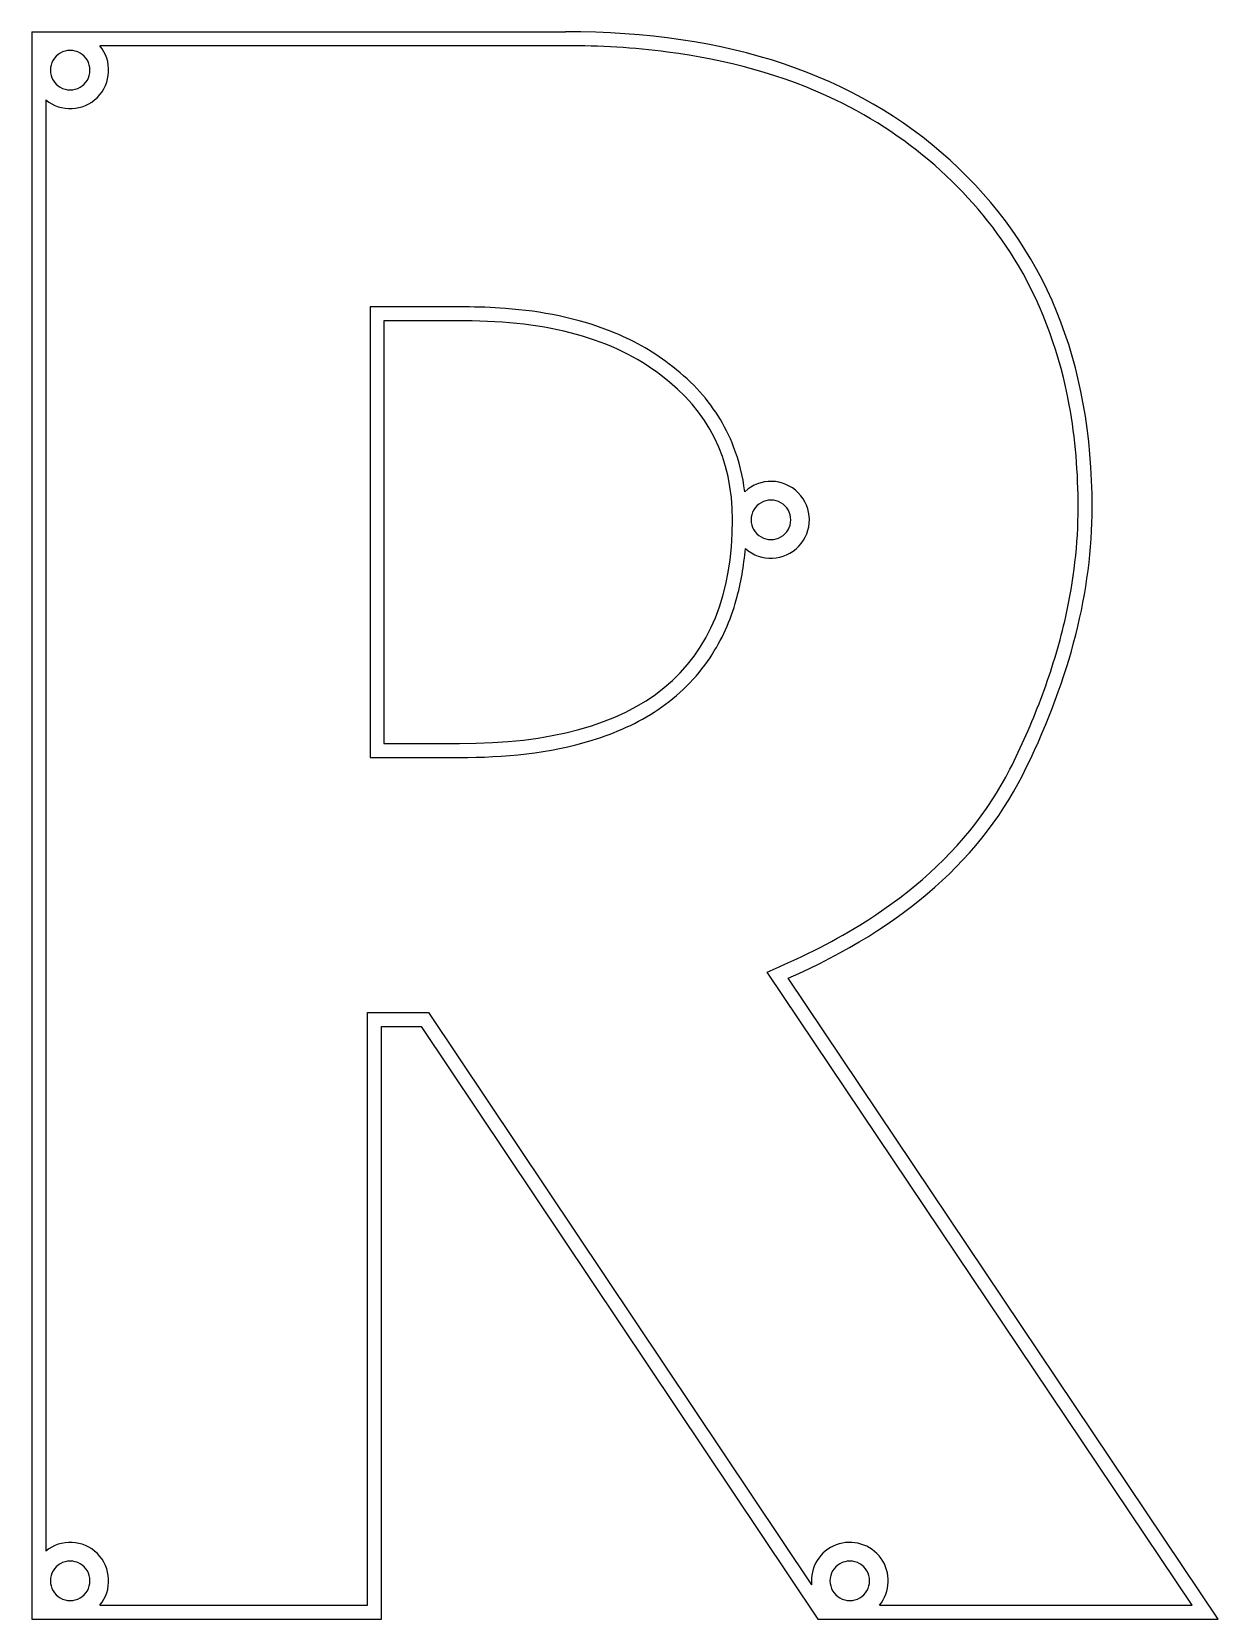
# Model space of a CAD drawing. Extents: x 49 to 151, y 118 to 254.
import ezdxf

# ---------------------------------------------------------------- set-up
doc = ezdxf.new("R2010")
doc.units = 0
doc.layers.get('0').update_dxf_attribs({"linetype": 'CONTINUOUS'})

msp = doc.modelspace()

# ---------------------------------------------------------------- linework, layer by layer
at = {"color": 7}
for p, q in [((48.931621, 253.952227), (48.931621, 117.647539)), ((48.931621, 253.952227), (94.765305, 253.952227)), ((94.765305, 252.752227), (54.777205, 252.752227)), ((53.931621, 250.652227), (53.931621, 250.652227)), ((50.131621, 248.106643), (50.131621, 123.493124)), ((77.969121, 230.325653), (77.969121, 191.640654)), ((86.065391, 230.325653), (77.969121, 230.325653)), ((86.065391, 229.125653), (79.169121, 229.125653)), ((79.169121, 229.125653), (79.169121, 192.840654)), ((114.088327, 212.044119), (114.088327, 212.044119)), ((79.169121, 192.840654), (85.641006, 192.840654)), ((77.969121, 191.640654), (85.641006, 191.640654)), ((148.537104, 118.847539), (112.067655, 173.20391)), ((150.787289, 117.647539), (113.862672, 172.682321)), ((77.756925, 118.847539), (77.756925, 169.744556)), ((77.756925, 169.744556), (82.992838, 169.744556)), ((82.992838, 169.744556), (115.874519, 120.615451)), ((78.956925, 168.544556), (82.352018, 168.544556)), ((78.956925, 117.647539), (78.956925, 168.544556)), ((82.352018, 168.544556), (116.416947, 117.647539)), ((53.931621, 120.947539), (53.931621, 120.947539)), ((120.857767, 120.947539), (120.857767, 120.947539)), ((54.777205, 118.847539), (77.756925, 118.847539)), ((121.703352, 118.847539), (148.537104, 118.847539)), ((48.931621, 117.647539), (78.956925, 117.647539)), ((116.416947, 117.647539), (150.787289, 117.647539))]:
    msp.add_line(p, q, dxfattribs=at)
for points in [[(127.761309, 242.918192), (119.697976, 250.274215), (108.699308, 253.952227), (94.765305, 253.952227)], [(53.081621, 252.12447), (52.555639, 252.428146), (51.907603, 252.428146), (51.381621, 252.12447)], [(54.565074, 248.318774), (55.767504, 249.521204), (55.859337, 251.440485), (54.777205, 252.752227)], [(103.52044, 252.210158), (100.621014, 252.588189), (97.689272, 252.752227), (94.765305, 252.752227)], [(117.956765, 248.084547), (113.447043, 250.254796), (108.483191, 251.563108), (103.52044, 252.210158)], [(51.381621, 252.12447), (50.855639, 251.820794), (50.531621, 251.259578), (50.531621, 250.652227)], [(53.931621, 250.652227), (53.931621, 251.259578), (53.607603, 251.820794), (53.081621, 252.12447)], [(50.531621, 250.652227), (50.531621, 250.044875), (50.855639, 249.483659), (51.381621, 249.179984)], [(53.081621, 249.179984), (53.607603, 249.483659), (53.931621, 250.044875), (53.931621, 250.652227)], [(50.131621, 248.106643), (51.443363, 247.02451), (53.362644, 247.116344), (54.565074, 248.318774)], [(51.381621, 249.179984), (51.907603, 248.876308), (52.555639, 248.876308), (53.081621, 249.179984)], [(126.952554, 242.031673), (124.282512, 244.467501), (121.213469, 246.517298), (117.956765, 248.084547)], [(139.962407, 213.105085), (139.962407, 225.624467), (135.895374, 235.56217), (127.761309, 242.918192)], [(133.634445, 233.875339), (131.854852, 236.904129), (129.561899, 239.671903), (126.956416, 242.028166)], [(137.995933, 221.923246), (137.227542, 226.094061), (135.782884, 230.218792), (133.634445, 233.875339)], [(89.595213, 230.19529), (88.42125, 230.285315), (87.2428, 230.325653), (86.065391, 230.325653)], [(102.934736, 224.457406), (98.903069, 227.569571), (93.279954, 229.125653), (86.065391, 229.125653)], [(98.680864, 228.220491), (95.802976, 229.370791), (92.685403, 229.958317), (89.595213, 230.19529)], [(103.658761, 225.41444), (102.150243, 226.577422), (100.449581, 227.51353), (98.680864, 228.220491)], [(106.033801, 223.312882), (105.309248, 224.082627), (104.507581, 224.784368), (103.658761, 225.41444)], [(109.088327, 212.044119), (109.088327, 217.278211), (107.03713, 221.415973), (102.934736, 224.457406)], [(109.187377, 218.325135), (108.48078, 220.160865), (107.382017, 221.880577), (106.033801, 223.312882)], [(138.762407, 213.105085), (138.762407, 216.055555), (138.530503, 219.021607), (137.995933, 221.923246)], [(110.142177, 214.461724), (109.978017, 215.778076), (109.663902, 217.08713), (109.187377, 218.325135)], [(114.735184, 214.364089), (113.481884, 215.631914), (111.448222, 215.675144), (110.142177, 214.461724)], [(114.77989, 209.770262), (116.008279, 211.062239), (115.988484, 213.096263), (114.735184, 214.364089)], [(111.538327, 213.516362), (111.012345, 213.212686), (110.688327, 212.651471), (110.688327, 212.044119)], [(113.238327, 213.516362), (112.712345, 213.820038), (112.064309, 213.820038), (111.538327, 213.516362)], [(114.088327, 212.044119), (114.088327, 212.651471), (113.764309, 213.212686), (113.238327, 213.516362)], [(134.339292, 190.82482), (138.088035, 198.534498), (139.962407, 205.961253), (139.962407, 213.105085)], [(137.696298, 203.744149), (138.382028, 206.808853), (138.762407, 209.964602), (138.762407, 213.105085)], [(85.641006, 192.840654), (101.272553, 192.840654), (109.088327, 199.241809), (109.088327, 212.044119)], [(110.688327, 212.044119), (110.688327, 211.436768), (111.012345, 210.875552), (111.538327, 210.571876)], [(113.238327, 210.571876), (113.764309, 210.875552), (114.088327, 211.436768), (114.088327, 212.044119)], [(111.538327, 210.571876), (112.064309, 210.2682), (112.712345, 210.2682), (113.238327, 210.571876)], [(109.415339, 205.179403), (109.820536, 206.613738), (110.066653, 208.097873), (110.189653, 209.583259)], [(110.189653, 209.583259), (111.519066, 208.395485), (113.551501, 208.478286), (114.77989, 209.770262)], [(107.159938, 200.206102), (108.170032, 201.720402), (108.920483, 203.427686), (109.415339, 205.179403)], [(135.83746, 197.416119), (136.586029, 199.483217), (137.216259, 201.598733), (137.696298, 203.744149)], [(102.696898, 195.754899), (104.439713, 196.928464), (105.994003, 198.458173), (107.159938, 200.206102)], [(133.260105, 191.349562), (134.220871, 193.325479), (135.089349, 195.35029), (135.83746, 197.416119)], [(97.03248, 193.11997), (99.023287, 193.730859), (100.96958, 194.591769), (102.696898, 195.754899)], [(85.641006, 191.640654), (89.470048, 191.640654), (93.371902, 191.996702), (97.03248, 193.11997)], [(129.976163, 186.00323), (131.248913, 187.659096), (132.356973, 189.456537), (133.256227, 191.341512)], [(113.862672, 172.682321), (123.835741, 177.067642), (130.661281, 183.115142), (134.339292, 190.82482)], [(120.004805, 177.23155), (123.772116, 179.556217), (127.278407, 182.493412), (129.976163, 186.00323)], [(112.067655, 173.20391), (114.783549, 174.398132), (117.479948, 175.673555), (120.004805, 177.23155)], [(54.565075, 123.280993), (53.362644, 124.483423), (51.443363, 124.575256), (50.131621, 123.493124)], [(121.841746, 122.867502), (120.971527, 124.084008), (119.391932, 124.563107), (117.992558, 124.034978)], [(53.081621, 122.419782), (52.555639, 122.723458), (51.907603, 122.723458), (51.381621, 122.419782)], [(54.777205, 118.847539), (55.859338, 120.15928), (55.767505, 122.078562), (54.565075, 123.280993)], [(117.992558, 124.034978), (116.593183, 123.50685), (115.724002, 122.103575), (115.874519, 120.615451)], [(120.007767, 122.419782), (119.481786, 122.723458), (118.833749, 122.723458), (118.307768, 122.419782)], [(121.703352, 118.847539), (122.655172, 120.001319), (122.711965, 121.650995), (121.841746, 122.867502)], [(51.381621, 122.419782), (50.855639, 122.116106), (50.531621, 121.55489), (50.531621, 120.947539)], [(53.931621, 120.947539), (53.931621, 121.55489), (53.607603, 122.116106), (53.081621, 122.419782)], [(118.307768, 122.419782), (117.781786, 122.116106), (117.457768, 121.55489), (117.457768, 120.947539)], [(120.857767, 120.947539), (120.857767, 121.55489), (120.533749, 122.116106), (120.007767, 122.419782)], [(50.531621, 120.947539), (50.531621, 120.340187), (50.855639, 119.778971), (51.381621, 119.475296)], [(53.081621, 119.475296), (53.607603, 119.778971), (53.931621, 120.340187), (53.931621, 120.947539)], [(117.457768, 120.947539), (117.457768, 120.340187), (117.781786, 119.778971), (118.307768, 119.475296)], [(120.007767, 119.475296), (120.533749, 119.778971), (120.857767, 120.340187), (120.857767, 120.947539)], [(51.381621, 119.475296), (51.907603, 119.17162), (52.555639, 119.17162), (53.081621, 119.475296)], [(118.307768, 119.475296), (118.833749, 119.17162), (119.481786, 119.17162), (120.007767, 119.475296)]]:
    msp.add_open_spline(points, degree=3, dxfattribs=at)

doc.saveas('drawing.dxf')
